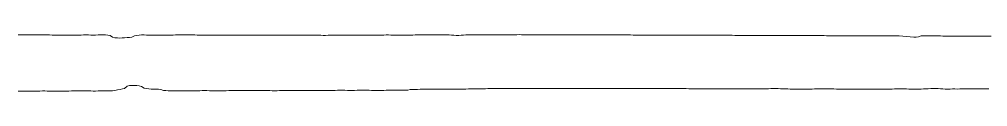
# Model space of a CAD drawing. Extents: x -16 to 11205, y -14909 to 147.
# Drawn here: x 5184.5 to 5584.5, y -6711.1 to -6687.7 of the extents above; entities that cross this region are included whole.
import ezdxf

# ---------------------------------------------------------------- set-up
doc = ezdxf.new("R2010")
doc.units = 0
doc.layers.get('0').update_dxf_attribs({"color": 1, "linetype": 'CONTINUOUS', "lineweight": 15, "true_color": 0xff0000})

msp = doc.modelspace()

# ---------------------------------------------------------------- linework, layer by layer
for p, q in [((5184, -6687.85), (5185, -6687.85)), ((5185, -6687.85), (5186, -6687.84)), ((5186, -6687.84), (5187, -6687.84)), ((5187, -6687.84), (5188, -6687.84)), ((5188, -6687.84), (5189, -6687.84)), ((5189, -6687.84), (5190, -6687.84)), ((5190, -6687.84), (5191, -6687.84)), ((5191, -6687.84), (5192, -6687.84)), ((5192, -6687.84), (5193, -6687.84)), ((5193, -6687.84), (5194, -6687.84)), ((5194, -6687.84), (5195, -6687.84)), ((5195, -6687.84), (5196, -6687.85)), ((5196, -6687.85), (5197, -6687.87)), ((5197, -6687.87), (5198, -6687.89)), ((5198, -6687.89), (5199, -6687.91)), ((5199, -6687.91), (5200, -6687.94)), ((5200, -6687.94), (5201, -6687.97)), ((5201, -6687.97), (5202, -6687.99)), ((5202, -6687.99), (5203, -6687.99)), ((5203, -6687.99), (5204, -6687.98)), ((5204, -6687.98), (5205, -6687.95)), ((5205, -6687.95), (5206, -6687.94)), ((5206, -6687.94), (5207, -6687.94)), ((5207, -6687.94), (5208, -6687.93)), ((5208, -6687.93), (5209, -6687.91)), ((5209, -6687.91), (5210, -6687.89)), ((5210, -6687.89), (5211, -6687.87)), ((5211, -6687.87), (5212, -6687.87)), ((5212, -6687.87), (5213, -6687.88)), ((5213, -6687.88), (5214, -6687.9)), ((5214, -6687.9), (5215, -6687.89)), ((5215, -6687.89), (5216, -6687.89)), ((5216, -6687.89), (5217, -6687.88)), ((5217, -6687.88), (5218, -6687.86)), ((5218, -6687.86), (5219.01, -6687.84)), ((5219.01, -6687.84), (5220.02, -6687.86)), ((5220.02, -6687.86), (5221.01, -6687.95)), ((5221.01, -6687.95), (5221.98, -6688.12)), ((5233.01, -6688.06), (5233.99, -6687.92)), ((5233.99, -6687.92), (5234.99, -6687.87)), ((5234.99, -6687.87), (5236, -6687.88)), ((5236, -6687.88), (5237, -6687.91)), ((5237, -6687.91), (5238, -6687.93)), ((5238, -6687.93), (5239, -6687.94)), ((5239, -6687.94), (5240, -6687.94)), ((5240, -6687.94), (5241, -6687.93)), ((5241, -6687.93), (5242, -6687.93)), ((5242, -6687.93), (5243, -6687.92)), ((5243, -6687.92), (5244, -6687.9)), ((5244, -6687.9), (5245, -6687.9)), ((5245, -6687.9), (5246, -6687.9)), ((5246, -6687.9), (5247, -6687.9)), ((5247, -6687.9), (5248, -6687.89)), ((5248, -6687.89), (5249, -6687.88)), ((5249, -6687.88), (5250, -6687.88)), ((5250, -6687.88), (5251, -6687.87)), ((5251, -6687.87), (5252, -6687.87)), ((5252, -6687.87), (5253, -6687.87)), ((5253, -6687.87), (5254, -6687.86)), ((5254, -6687.86), (5255, -6687.87)), ((5255, -6687.87), (5256, -6687.88)), ((5256, -6687.88), (5257, -6687.88)), ((5257, -6687.88), (5258, -6687.89)), ((5258, -6687.89), (5259, -6687.89)), ((5259, -6687.89), (5260, -6687.89)), ((5260, -6687.89), (5261, -6687.91)), ((5261, -6687.91), (5262, -6687.93)), ((5262, -6687.93), (5263, -6687.95)), ((5263, -6687.95), (5264, -6687.97)), ((5264, -6687.97), (5265, -6687.97)), ((5265, -6687.97), (5266, -6687.97)), ((5266, -6687.97), (5267, -6687.96)), ((5267, -6687.96), (5268, -6687.95)), ((5268, -6687.95), (5269, -6687.94)), ((5269, -6687.94), (5270, -6687.92)), ((5270, -6687.92), (5271, -6687.92)), ((5271, -6687.92), (5272, -6687.92)), ((5272, -6687.92), (5273, -6687.93)), ((5273, -6687.93), (5274, -6687.93)), ((5274, -6687.93), (5275, -6687.92)), ((5275, -6687.92), (5276, -6687.92)), ((5276, -6687.92), (5277, -6687.92)), ((5277, -6687.92), (5278, -6687.93)), ((5278, -6687.93), (5279, -6687.94)), ((5279, -6687.94), (5280, -6687.94)), ((5280, -6687.94), (5281, -6687.95)), ((5281, -6687.95), (5282, -6687.96)), ((5282, -6687.96), (5283, -6687.98)), ((5283, -6687.98), (5284, -6688)), ((5284, -6688), (5285, -6688.02)), ((5287, -6688.02), (5288, -6688.01)), ((5288, -6688.01), (5289, -6688)), ((5289, -6688), (5290, -6687.98)), ((5290, -6687.98), (5291, -6687.95)), ((5291, -6687.95), (5292, -6687.93)), ((5292, -6687.93), (5293, -6687.93)), ((5293, -6687.93), (5294, -6687.93)), ((5294, -6687.93), (5295, -6687.94)), ((5295, -6687.94), (5296, -6687.95)), ((5296, -6687.95), (5297, -6687.96)), ((5297, -6687.96), (5298, -6687.96)), ((5298, -6687.96), (5299, -6687.96)), ((5299, -6687.96), (5300, -6687.97)), ((5300, -6687.97), (5301, -6687.98)), ((5301, -6687.98), (5302, -6687.99)), ((5302, -6687.99), (5303, -6688)), ((5303, -6688), (5304, -6688)), ((5304, -6688), (5305, -6688)), ((5305, -6688), (5306, -6688)), ((5306, -6688), (5307, -6688)), ((5307, -6688), (5308, -6688.01)), ((5308, -6688.01), (5309, -6688.02)), ((5312, -6688.02), (5313, -6688.01)), ((5313, -6688.01), (5314, -6688)), ((5314, -6688), (5315, -6687.99)), ((5315, -6687.99), (5316, -6687.98)), ((5316, -6687.98), (5317, -6687.98)), ((5317, -6687.98), (5318, -6687.97)), ((5318, -6687.97), (5319, -6687.97)), ((5319, -6687.97), (5320, -6687.96)), ((5320, -6687.96), (5321, -6687.96)), ((5321, -6687.96), (5322, -6687.96)), ((5322, -6687.96), (5323, -6687.96)), ((5323, -6687.96), (5324, -6687.96)), ((5324, -6687.96), (5325, -6687.97)), ((5325, -6687.97), (5326, -6687.97)), ((5326, -6687.97), (5327, -6687.97)), ((5327, -6687.97), (5328, -6687.97)), ((5328, -6687.97), (5329, -6687.98)), ((5329, -6687.98), (5330, -6687.97)), ((5330, -6687.97), (5331, -6687.97)), ((5331, -6687.97), (5332, -6687.96)), ((5332, -6687.96), (5333, -6687.94)), ((5333, -6687.94), (5334, -6687.92)), ((5334, -6687.92), (5335, -6687.9)), ((5335, -6687.9), (5336, -6687.88)), ((5336, -6687.88), (5337, -6687.88)), ((5337, -6687.88), (5338, -6687.89)), ((5338, -6687.89), (5339, -6687.9)), ((5339, -6687.9), (5340, -6687.9)), ((5340, -6687.9), (5341, -6687.9)), ((5341, -6687.9), (5342, -6687.9)), ((5342, -6687.9), (5343, -6687.9)), ((5343, -6687.9), (5344, -6687.9)), ((5344, -6687.9), (5345, -6687.9)), ((5345, -6687.9), (5346, -6687.89)), ((5346, -6687.89), (5347, -6687.89)), ((5347, -6687.89), (5348, -6687.88)), ((5348, -6687.88), (5349, -6687.88)), ((5349, -6687.88), (5350, -6687.88)), ((5350, -6687.88), (5351, -6687.87)), ((5351, -6687.87), (5352, -6687.86)), ((5352, -6687.86), (5353, -6687.85)), ((5353, -6687.85), (5354, -6687.85)), ((5354, -6687.85), (5355, -6687.85)), ((5355, -6687.85), (5356, -6687.85)), ((5356, -6687.85), (5357, -6687.84)), ((5357, -6687.84), (5358, -6687.84)), ((5358, -6687.84), (5359, -6687.84)), ((5359, -6687.84), (5360, -6687.84)), ((5360, -6687.84), (5361, -6687.84)), ((5361, -6687.84), (5362, -6687.87)), ((5362, -6687.87), (5363, -6687.92)), ((5363, -6687.92), (5364, -6687.98)), ((5364, -6687.98), (5365, -6688.03)), ((5366, -6688.03), (5367, -6688)), ((5367, -6688), (5368, -6687.94)), ((5368, -6687.94), (5369, -6687.88)), ((5369, -6687.88), (5369.99, -6687.84)), ((5369.99, -6687.84), (5371, -6687.83)), ((5371, -6687.83), (5372, -6687.82)), ((5372, -6687.82), (5373, -6687.83)), ((5373, -6687.83), (5374, -6687.83)), ((5374, -6687.83), (5375, -6687.81)), ((5375, -6687.81), (5376, -6687.79)), ((5376, -6687.79), (5377, -6687.77)), ((5377, -6687.77), (5378, -6687.76)), ((5378, -6687.76), (5379, -6687.76)), ((5379, -6687.76), (5380, -6687.77)), ((5380, -6687.77), (5381, -6687.79)), ((5381, -6687.79), (5382, -6687.79)), ((5382, -6687.79), (5383, -6687.8)), ((5383, -6687.8), (5384, -6687.8)), ((5384, -6687.8), (5385, -6687.8)), ((5385, -6687.8), (5386, -6687.8)), ((5386, -6687.8), (5387, -6687.79)), ((5387, -6687.79), (5388, -6687.78)), ((5388, -6687.78), (5389, -6687.77)), ((5389, -6687.77), (5390, -6687.75)), ((5390, -6687.75), (5391, -6687.74)), ((5391, -6687.74), (5392, -6687.75)), ((5392, -6687.75), (5393, -6687.75)), ((5393, -6687.75), (5394, -6687.76)), ((5394, -6687.76), (5395, -6687.76)), ((5395, -6687.76), (5396, -6687.76)), ((5396, -6687.76), (5397, -6687.77)), ((5397, -6687.77), (5398, -6687.77)), ((5398, -6687.77), (5399, -6687.77)), ((5399, -6687.77), (5400, -6687.78)), ((5400, -6687.78), (5401, -6687.79)), ((5401, -6687.79), (5402, -6687.8)), ((5402, -6687.8), (5403, -6687.82)), ((5403, -6687.82), (5404, -6687.85)), ((5404, -6687.85), (5405, -6687.87)), ((5405, -6687.87), (5406, -6687.88)), ((5406, -6687.88), (5407, -6687.88)), ((5407, -6687.88), (5408, -6687.86)), ((5408, -6687.86), (5409, -6687.85)), ((5409, -6687.85), (5410, -6687.85)), ((5410, -6687.85), (5411, -6687.86)), ((5411, -6687.86), (5412, -6687.87)), ((5412, -6687.87), (5413, -6687.88)), ((5413, -6687.88), (5414, -6687.87)), ((5414, -6687.87), (5415, -6687.87)), ((5415, -6687.87), (5416, -6687.86)), ((5416, -6687.86), (5417, -6687.85)), ((5417, -6687.85), (5418, -6687.83)), ((5418, -6687.83), (5419, -6687.82)), ((5419, -6687.82), (5420, -6687.82)), ((5420, -6687.82), (5421, -6687.82)), ((5421, -6687.82), (5422, -6687.83)), ((5422, -6687.83), (5423, -6687.84)), ((5423, -6687.84), (5424, -6687.86)), ((5424, -6687.86), (5425, -6687.87)), ((5425, -6687.87), (5426, -6687.88)), ((5426, -6687.88), (5427, -6687.88)), ((5427, -6687.88), (5428, -6687.88)), ((5428, -6687.88), (5429, -6687.88)), ((5429, -6687.88), (5430, -6687.88)), ((5430, -6687.88), (5431, -6687.88)), ((5431, -6687.88), (5432, -6687.88)), ((5432, -6687.88), (5433, -6687.88)), ((5433, -6687.88), (5434, -6687.88)), ((5434, -6687.88), (5435, -6687.88)), ((5435, -6687.88), (5436, -6687.88)), ((5436, -6687.88), (5437, -6687.88)), ((5437, -6687.88), (5438, -6687.89)), ((5438, -6687.89), (5439, -6687.9)), ((5439, -6687.9), (5440, -6687.91)), ((5440, -6687.91), (5441, -6687.92)), ((5441, -6687.92), (5442, -6687.93)), ((5442, -6687.93), (5443, -6687.94)), ((5443, -6687.94), (5444, -6687.95)), ((5444, -6687.95), (5445, -6687.96)), ((5445, -6687.96), (5446, -6687.97)), ((5446, -6687.97), (5447, -6687.98)), ((5447, -6687.98), (5448, -6687.99)), ((5448, -6687.99), (5449, -6687.99)), ((5449, -6687.99), (5450, -6687.99)), ((5450, -6687.99), (5451, -6687.99)), ((5451, -6687.99), (5452, -6687.98)), ((5452, -6687.98), (5453, -6687.98)), ((5453, -6687.98), (5454, -6687.98)), ((5454, -6687.98), (5455, -6687.98)), ((5455, -6687.98), (5456, -6687.98)), ((5456, -6687.98), (5457, -6687.97)), ((5457, -6687.97), (5458, -6687.97)), ((5458, -6687.97), (5459, -6687.97)), ((5459, -6687.97), (5460, -6687.99)), ((5460, -6687.99), (5461, -6688)), ((5461, -6688), (5462, -6688.01)), ((5462, -6688.01), (5463, -6688.01)), ((5463, -6688.01), (5464, -6688.02)), ((5464, -6688.02), (5465, -6688)), ((5465, -6688), (5466, -6687.99)), ((5466, -6687.99), (5467, -6687.98)), ((5467, -6687.98), (5468, -6687.97)), ((5468, -6687.97), (5469, -6687.98)), ((5469, -6687.98), (5470, -6687.99)), ((5470, -6687.99), (5471, -6688)), ((5471, -6688), (5472, -6688)), ((5472, -6688), (5473, -6688)), ((5473, -6688), (5474, -6687.99)), ((5474, -6687.99), (5475, -6687.98)), ((5475, -6687.98), (5476, -6687.98)), ((5476, -6687.98), (5477, -6687.99)), ((5477, -6687.99), (5478, -6688)), ((5478, -6688), (5479, -6688.01)), ((5479, -6688.01), (5480, -6688.03)), ((5221.98, -6688.12), (5223.04, -6688.8)), ((5223.04, -6688.8), (5224, -6689.01)), ((5224, -6689.01), (5224.99, -6689.12)), ((5224.99, -6689.12), (5226, -6689.13)), ((5226, -6689.13), (5227, -6689.09)), ((5227, -6689.09), (5228, -6689.02)), ((5228, -6689.02), (5229, -6688.95)), ((5229, -6688.95), (5229.98, -6688.87)), ((5229.98, -6688.87), (5230.96, -6688.75)), ((5230.96, -6688.75), (5232.04, -6688.23)), ((5232.04, -6688.23), (5233.01, -6688.06)), ((5285, -6688.02), (5286, -6688.02)), ((5286, -6688.02), (5287, -6688.02)), ((5309, -6688.02), (5310, -6688.03)), ((5310, -6688.03), (5311, -6688.03)), ((5311, -6688.03), (5312, -6688.02)), ((5365, -6688.03), (5366, -6688.03)), ((5480, -6688.03), (5481, -6688.03)), ((5481, -6688.03), (5482, -6688.04)), ((5482, -6688.04), (5483, -6688.04)), ((5483, -6688.04), (5484, -6688.04)), ((5484, -6688.04), (5485, -6688.04)), ((5485, -6688.04), (5486, -6688.04)), ((5486, -6688.04), (5487, -6688.05)), ((5487, -6688.05), (5488, -6688.05)), ((5488, -6688.05), (5489, -6688.05)), ((5489, -6688.05), (5490, -6688.05)), ((5490, -6688.05), (5491, -6688.04)), ((5491, -6688.04), (5492, -6688.03)), ((5492, -6688.03), (5493, -6688.03)), ((5493, -6688.03), (5494, -6688.04)), ((5494, -6688.04), (5495, -6688.06)), ((5495, -6688.06), (5496, -6688.07)), ((5496, -6688.07), (5497, -6688.08)), ((5497, -6688.08), (5498, -6688.1)), ((5498, -6688.1), (5499, -6688.11)), ((5499, -6688.11), (5500, -6688.11)), ((5500, -6688.11), (5501, -6688.1)), ((5501, -6688.1), (5502, -6688.08)), ((5502, -6688.08), (5503, -6688.08)), ((5503, -6688.08), (5504, -6688.08)), ((5504, -6688.08), (5505, -6688.09)), ((5505, -6688.09), (5506, -6688.09)), ((5506, -6688.09), (5507, -6688.09)), ((5507, -6688.09), (5508, -6688.09)), ((5508, -6688.09), (5509, -6688.1)), ((5509, -6688.1), (5510, -6688.1)), ((5510, -6688.1), (5511, -6688.1)), ((5511, -6688.1), (5512, -6688.1)), ((5512, -6688.1), (5513, -6688.09)), ((5513, -6688.09), (5514, -6688.1)), ((5514, -6688.1), (5515, -6688.12)), ((5515, -6688.12), (5516, -6688.14)), ((5516, -6688.14), (5517, -6688.15)), ((5517, -6688.15), (5518, -6688.16)), ((5518, -6688.16), (5519, -6688.16)), ((5519, -6688.16), (5520, -6688.16)), ((5520, -6688.16), (5521, -6688.17)), ((5521, -6688.17), (5522, -6688.17)), ((5522, -6688.17), (5523, -6688.17)), ((5523, -6688.17), (5524, -6688.17)), ((5524, -6688.17), (5525, -6688.17)), ((5525, -6688.17), (5526, -6688.16)), ((5526, -6688.16), (5527, -6688.16)), ((5527, -6688.16), (5528, -6688.17)), ((5528, -6688.17), (5529, -6688.18)), ((5529, -6688.18), (5530, -6688.19)), ((5530, -6688.19), (5531, -6688.19)), ((5531, -6688.19), (5532, -6688.19)), ((5532, -6688.19), (5533, -6688.19)), ((5533, -6688.19), (5534, -6688.18)), ((5534, -6688.18), (5535, -6688.17)), ((5535, -6688.17), (5536, -6688.16)), ((5536, -6688.16), (5537, -6688.16)), ((5537, -6688.16), (5538, -6688.16)), ((5538, -6688.16), (5539, -6688.18)), ((5539, -6688.18), (5540, -6688.2)), ((5540, -6688.2), (5541, -6688.2)), ((5541, -6688.2), (5542, -6688.21)), ((5542, -6688.21), (5543, -6688.21)), ((5543, -6688.21), (5544, -6688.22)), ((5544, -6688.22), (5545, -6688.23)), ((5545, -6688.23), (5545.99, -6688.23)), ((5545.99, -6688.23), (5546.99, -6688.23)), ((5546.99, -6688.23), (5547.99, -6688.25)), ((5547.99, -6688.25), (5553.99, -6688.82)), ((5553.99, -6688.82), (5554.98, -6688.71)), ((5554.98, -6688.71), (5555.97, -6688.6)), ((5555.97, -6688.6), (5557.01, -6688.24)), ((5557.01, -6688.24), (5558.01, -6688.21)), ((5558.01, -6688.21), (5559, -6688.21)), ((5559, -6688.21), (5560, -6688.21)), ((5560, -6688.21), (5561, -6688.22)), ((5561, -6688.22), (5562, -6688.23)), ((5562, -6688.23), (5563, -6688.24)), ((5563, -6688.24), (5564, -6688.26)), ((5564, -6688.26), (5564.99, -6688.28)), ((5564.99, -6688.28), (5566, -6688.3)), ((5566, -6688.3), (5567, -6688.3)), ((5567, -6688.3), (5568, -6688.3)), ((5568, -6688.3), (5569, -6688.31)), ((5569, -6688.31), (5570, -6688.32)), ((5570, -6688.32), (5571, -6688.33)), ((5571, -6688.33), (5572, -6688.34)), ((5572, -6688.34), (5573, -6688.35)), ((5573, -6688.35), (5574, -6688.35)), ((5574, -6688.35), (5575, -6688.36)), ((5575, -6688.36), (5576, -6688.36)), ((5576, -6688.36), (5577, -6688.35)), ((5577, -6688.35), (5578, -6688.34)), ((5578, -6688.34), (5579, -6688.34)), ((5579, -6688.34), (5580, -6688.34)), ((5580, -6688.34), (5581, -6688.34)), ((5581, -6688.34), (5582, -6688.33)), ((5582, -6688.33), (5583, -6688.34)), ((5583, -6688.34), (5586, -6688.36)), ((5185, -6711.13), (5184, -6711.11)), ((5186, -6711.13), (5185, -6711.13)), ((5187, -6711.13), (5186, -6711.13)), ((5188, -6711.11), (5187, -6711.13)), ((5189, -6711.09), (5188, -6711.11)), ((5190, -6711.07), (5189, -6711.09)), ((5191, -6711.04), (5190, -6711.07)), ((5192, -6711.02), (5191, -6711.04)), ((5193, -6711), (5192, -6711.02)), ((5194, -6710.99), (5193, -6711)), ((5195, -6710.99), (5194, -6710.99)), ((5196, -6711), (5195, -6710.99)), ((5197, -6711), (5196, -6711)), ((5198, -6711.01), (5197, -6711)), ((5199, -6711), (5198, -6711.01)), ((5200, -6711.01), (5199, -6711)), ((5201, -6711.01), (5200, -6711.01)), ((5202, -6711.02), (5201, -6711.01)), ((5203, -6711.02), (5202, -6711.02)), ((5204, -6711.01), (5203, -6711.02)), ((5205, -6711), (5204, -6711.01)), ((5206, -6710.98), (5205, -6711)), ((5207, -6710.97), (5206, -6710.98)), ((5208, -6710.97), (5207, -6710.97)), ((5209, -6710.97), (5208, -6710.97)), ((5210, -6710.97), (5209, -6710.97)), ((5211, -6710.97), (5210, -6710.97)), ((5212, -6710.97), (5211, -6710.97)), ((5213, -6710.98), (5212, -6710.97)), ((5214, -6710.99), (5213, -6710.98)), ((5215, -6711), (5214, -6710.99)), ((5216, -6711), (5215, -6711)), ((5217, -6710.99), (5216, -6711)), ((5218, -6710.99), (5217, -6710.99)), ((5219, -6710.98), (5218, -6710.99)), ((5220, -6710.98), (5219, -6710.98)), ((5221, -6710.98), (5220, -6710.98)), ((5222, -6710.95), (5221, -6710.98)), ((5222.99, -6710.9), (5222, -6710.95)), ((5223.98, -6710.84), (5222.99, -6710.9)), ((5225.09, -6710.47), (5223.98, -6710.84)), ((5226.09, -6710.34), (5225.09, -6710.47)), ((5227.04, -6710.15), (5226.09, -6710.34)), ((5227.97, -6709.91), (5227.04, -6710.15)), ((5229, -6708.98), (5227.97, -6709.91)), ((5229.95, -6708.76), (5229, -6708.98)), ((5230.97, -6708.66), (5229.95, -6708.76)), ((5232, -6708.68), (5230.97, -6708.66)), ((5233.02, -6708.77), (5232, -6708.68)), ((5234.02, -6708.9), (5233.02, -6708.77)), ((5234.98, -6709.08), (5234.02, -6708.9)), ((5236.05, -6709.78), (5234.98, -6709.08)), ((5237, -6709.99), (5236.05, -6709.78)), ((5237.98, -6710.13), (5237, -6709.99)), ((5238.98, -6710.18), (5237.98, -6710.13)), ((5239.98, -6710.17), (5238.98, -6710.18)), ((5240.98, -6710.21), (5239.98, -6710.17)), ((5241.97, -6710.3), (5240.98, -6710.21)), ((5242.96, -6710.42), (5241.97, -6710.3)), ((5244.02, -6710.78), (5242.96, -6710.42)), ((5245.01, -6710.83), (5244.02, -6710.78)), ((5246.01, -6710.86), (5245.01, -6710.83)), ((5247, -6710.88), (5246.01, -6710.86)), ((5248, -6710.88), (5247, -6710.88)), ((5249, -6710.87), (5248, -6710.88)), ((5250, -6710.87), (5249, -6710.87)), ((5251, -6710.87), (5250, -6710.87)), ((5252, -6710.88), (5251, -6710.87)), ((5253, -6710.88), (5252, -6710.88)), ((5254, -6710.89), (5253, -6710.88)), ((5255, -6710.9), (5254, -6710.89)), ((5256, -6710.9), (5255, -6710.9)), ((5257, -6710.91), (5256, -6710.9)), ((5258, -6710.9), (5257, -6710.91)), ((5259, -6710.86), (5258, -6710.9)), ((5260, -6710.83), (5259, -6710.86)), ((5261, -6710.81), (5260, -6710.83)), ((5262, -6710.83), (5261, -6710.81)), ((5263, -6710.87), (5262, -6710.83)), ((5264, -6710.89), (5263, -6710.87)), ((5265, -6710.89), (5264, -6710.89)), ((5266, -6710.89), (5265, -6710.89)), ((5267, -6710.88), (5266, -6710.89)), ((5268, -6710.89), (5267, -6710.88)), ((5269, -6710.89), (5268, -6710.89)), ((5270, -6710.87), (5269, -6710.89)), ((5271, -6710.84), (5270, -6710.87)), ((5272, -6710.8), (5271, -6710.84)), ((5273, -6710.79), (5272, -6710.8)), ((5274, -6710.79), (5273, -6710.79)), ((5275, -6710.8), (5274, -6710.79)), ((5276, -6710.8), (5275, -6710.8)), ((5277, -6710.8), (5276, -6710.8)), ((5278, -6710.81), (5277, -6710.8)), ((5279, -6710.83), (5278, -6710.81)), ((5280, -6710.84), (5279, -6710.83)), ((5281, -6710.84), (5280, -6710.84)), ((5282, -6710.81), (5281, -6710.84)), ((5283, -6710.76), (5282, -6710.81)), ((5284, -6710.73), (5283, -6710.76)), ((5285, -6710.72), (5284, -6710.73)), ((5286.01, -6710.76), (5285, -6710.72)), ((5287.01, -6710.81), (5286.01, -6710.76)), ((5288, -6710.85), (5287.01, -6710.81)), ((5289, -6710.87), (5288, -6710.85)), ((5290, -6710.88), (5289, -6710.87)), ((5291, -6710.86), (5290, -6710.88)), ((5292, -6710.85), (5291, -6710.86)), ((5293, -6710.84), (5292, -6710.85)), ((5294, -6710.83), (5293, -6710.84)), ((5295, -6710.82), (5294, -6710.83)), ((5296, -6710.82), (5295, -6710.82)), ((5297, -6710.82), (5296, -6710.82)), ((5298, -6710.82), (5297, -6710.82)), ((5299, -6710.79), (5298, -6710.82)), ((5300, -6710.75), (5299, -6710.79)), ((5301, -6710.73), (5300, -6710.75)), ((5302, -6710.72), (5301, -6710.73)), ((5303, -6710.74), (5302, -6710.72)), ((5304, -6710.76), (5303, -6710.74)), ((5305, -6710.78), (5304, -6710.76)), ((5306, -6710.8), (5305, -6710.78)), ((5307, -6710.81), (5306, -6710.8)), ((5308, -6710.81), (5307, -6710.81)), ((5309, -6710.82), (5308, -6710.81)), ((5310, -6710.83), (5309, -6710.82)), ((5311, -6710.84), (5310, -6710.83)), ((5312, -6710.84), (5311, -6710.84)), ((5312.99, -6710.81), (5312, -6710.84)), ((5313.99, -6710.77), (5312.99, -6710.81)), ((5314.99, -6710.73), (5313.99, -6710.77)), ((5315.99, -6710.7), (5314.99, -6710.73)), ((5316.99, -6710.68), (5315.99, -6710.7)), ((5318, -6710.67), (5316.99, -6710.68)), ((5319, -6710.69), (5318, -6710.67)), ((5320, -6710.72), (5319, -6710.69)), ((5321, -6710.75), (5320, -6710.72)), ((5322, -6710.75), (5321, -6710.75)), ((5323, -6710.72), (5322, -6710.75)), ((5323.99, -6710.67), (5323, -6710.72)), ((5325, -6710.65), (5323.99, -6710.67)), ((5326, -6710.64), (5325, -6710.65)), ((5327.01, -6710.65), (5326, -6710.64)), ((5328.01, -6710.67), (5327.01, -6710.65)), ((5329.01, -6710.69), (5328.01, -6710.67)), ((5330.01, -6710.72), (5329.01, -6710.69)), ((5331, -6710.75), (5330.01, -6710.72)), ((5332, -6710.76), (5331, -6710.75)), ((5333, -6710.75), (5332, -6710.76)), ((5334, -6710.74), (5333, -6710.75)), ((5335, -6710.72), (5334, -6710.74)), ((5335.99, -6710.69), (5335, -6710.72)), ((5337, -6710.67), (5335.99, -6710.69)), ((5338, -6710.65), (5337, -6710.67)), ((5339, -6710.65), (5338, -6710.65)), ((5340, -6710.66), (5339, -6710.65)), ((5341, -6710.67), (5340, -6710.66)), ((5342, -6710.68), (5341, -6710.67)), ((5343, -6710.68), (5342, -6710.68)), ((5343.99, -6710.67), (5343, -6710.68)), ((5344.99, -6710.65), (5343.99, -6710.67)), ((5346.01, -6710.37), (5344.99, -6710.65)), ((5347.01, -6710.36), (5346.01, -6710.37)), ((5348.01, -6710.35), (5347.01, -6710.36)), ((5349.01, -6710.33), (5348.01, -6710.35)), ((5350.01, -6710.3), (5349.01, -6710.33)), ((5351.01, -6710.28), (5350.01, -6710.3)), ((5352.01, -6710.26), (5351.01, -6710.28)), ((5353, -6710.24), (5352.01, -6710.26)), ((5354, -6710.22), (5353, -6710.24)), ((5355, -6710.2), (5354, -6710.22)), ((5356, -6710.19), (5355, -6710.2)), ((5357, -6710.18), (5356, -6710.19)), ((5358, -6710.18), (5357, -6710.18)), ((5359, -6710.18), (5358, -6710.18)), ((5360, -6710.19), (5359, -6710.18)), ((5361, -6710.2), (5360, -6710.19)), ((5362, -6710.21), (5361, -6710.2)), ((5363, -6710.22), (5362, -6710.21)), ((5364, -6710.22), (5363, -6710.22)), ((5365, -6710.22), (5364, -6710.22)), ((5366, -6710.21), (5365, -6710.22)), ((5367, -6710.19), (5366, -6710.21)), ((5368, -6710.18), (5367, -6710.19)), ((5369, -6710.17), (5368, -6710.18)), ((5370, -6710.15), (5369, -6710.17)), ((5371, -6710.14), (5370, -6710.15)), ((5372, -6710.12), (5371, -6710.14)), ((5373, -6710.11), (5372, -6710.12)), ((5374, -6710.1), (5373, -6710.11)), ((5375, -6710.08), (5374, -6710.1)), ((5376, -6710.06), (5375, -6710.08)), ((5377, -6710.04), (5376, -6710.06)), ((5378, -6710.02), (5377, -6710.04)), ((5379, -6710), (5378, -6710.02)), ((5380, -6709.99), (5379, -6710)), ((5381, -6709.97), (5380, -6709.99)), ((5382, -6709.96), (5381, -6709.97)), ((5383, -6709.96), (5382, -6709.96)), ((5384, -6709.97), (5383, -6709.96)), ((5385, -6709.98), (5384, -6709.97)), ((5386, -6710), (5385, -6709.98)), ((5387, -6710.01), (5386, -6710)), ((5388, -6710.02), (5387, -6710.01)), ((5389, -6710.01), (5388, -6710.02)), ((5390, -6710.01), (5389, -6710.01)), ((5391, -6710.01), (5390, -6710.01)), ((5392, -6710), (5391, -6710.01)), ((5393, -6710), (5392, -6710)), ((5394, -6710), (5393, -6710)), ((5395, -6709.99), (5394, -6710)), ((5396, -6709.97), (5395, -6709.99)), ((5397, -6709.95), (5396, -6709.97)), ((5398, -6709.93), (5397, -6709.95)), ((5399, -6709.92), (5398, -6709.93)), ((5400, -6709.92), (5399, -6709.92)), ((5401, -6709.91), (5400, -6709.92)), ((5402, -6709.91), (5401, -6709.91)), ((5403, -6709.92), (5402, -6709.91)), ((5404, -6709.92), (5403, -6709.92)), ((5405, -6709.94), (5404, -6709.92)), ((5406, -6709.94), (5405, -6709.94)), ((5407, -6709.95), (5406, -6709.94)), ((5408, -6709.95), (5407, -6709.95)), ((5409, -6709.95), (5408, -6709.95)), ((5410, -6709.95), (5409, -6709.95)), ((5411, -6709.94), (5410, -6709.95)), ((5412, -6709.93), (5411, -6709.94)), ((5413, -6709.92), (5412, -6709.93)), ((5414, -6709.92), (5413, -6709.92)), ((5415, -6709.92), (5414, -6709.92)), ((5416, -6709.93), (5415, -6709.92)), ((5417, -6709.93), (5416, -6709.93)), ((5418, -6709.94), (5417, -6709.93)), ((5419, -6709.93), (5418, -6709.94)), ((5420, -6709.93), (5419, -6709.93)), ((5421, -6709.93), (5420, -6709.93)), ((5422, -6709.94), (5421, -6709.93)), ((5423, -6709.95), (5422, -6709.94)), ((5424, -6709.95), (5423, -6709.95)), ((5425, -6709.95), (5424, -6709.95)), ((5426, -6709.95), (5425, -6709.95)), ((5427, -6709.94), (5426, -6709.95)), ((5428, -6709.95), (5427, -6709.94)), ((5429, -6709.95), (5428, -6709.95)), ((5430, -6709.95), (5429, -6709.95)), ((5431, -6709.95), (5430, -6709.95)), ((5432, -6709.95), (5431, -6709.95)), ((5433, -6709.95), (5432, -6709.95)), ((5434, -6709.95), (5433, -6709.95)), ((5435, -6709.95), (5434, -6709.95)), ((5436, -6709.95), (5435, -6709.95)), ((5437, -6709.95), (5436, -6709.95)), ((5438, -6709.94), (5437, -6709.95)), ((5439, -6709.94), (5438, -6709.94)), ((5440, -6709.94), (5439, -6709.94)), ((5441, -6709.94), (5440, -6709.94)), ((5442, -6709.93), (5441, -6709.94)), ((5443, -6709.93), (5442, -6709.93)), ((5444, -6709.93), (5443, -6709.93)), ((5445, -6709.93), (5444, -6709.93)), ((5446, -6709.93), (5445, -6709.93)), ((5447, -6709.93), (5446, -6709.93)), ((5448, -6709.93), (5447, -6709.93)), ((5449, -6709.93), (5448, -6709.93)), ((5450, -6709.93), (5449, -6709.93)), ((5451, -6709.93), (5450, -6709.93)), ((5452, -6709.94), (5451, -6709.93)), ((5453, -6709.94), (5452, -6709.94)), ((5454, -6709.95), (5453, -6709.94)), ((5455, -6709.96), (5454, -6709.95)), ((5456, -6709.97), (5455, -6709.96)), ((5457, -6709.98), (5456, -6709.97)), ((5458, -6709.99), (5457, -6709.98)), ((5459, -6710), (5458, -6709.99)), ((5460, -6710.02), (5459, -6710)), ((5461, -6710.04), (5460, -6710.02)), ((5462, -6710.05), (5461, -6710.04)), ((5463, -6710.06), (5462, -6710.05)), ((5464, -6710.07), (5463, -6710.06)), ((5465, -6710.08), (5464, -6710.07)), ((5466, -6710.08), (5465, -6710.08)), ((5467, -6710.07), (5466, -6710.08)), ((5468, -6710.07), (5467, -6710.07)), ((5469, -6710.07), (5468, -6710.07)), ((5470, -6710.06), (5469, -6710.07)), ((5471, -6710.06), (5470, -6710.06)), ((5472, -6710.06), (5471, -6710.06)), ((5473, -6710.06), (5472, -6710.06)), ((5474, -6710.07), (5473, -6710.06)), ((5475, -6710.09), (5474, -6710.07)), ((5476, -6710.09), (5475, -6710.09)), ((5477, -6710.08), (5476, -6710.09)), ((5478, -6710.08), (5477, -6710.08)), ((5479, -6710.07), (5478, -6710.08)), ((5480, -6710.07), (5479, -6710.07)), ((5481, -6710.08), (5480, -6710.07)), ((5482, -6710.08), (5481, -6710.08)), ((5483, -6710.08), (5482, -6710.08)), ((5484, -6710.1), (5483, -6710.08)), ((5485, -6710.12), (5484, -6710.1)), ((5486, -6710.13), (5485, -6710.12)), ((5487, -6710.14), (5486, -6710.13)), ((5488, -6710.14), (5487, -6710.14)), ((5489, -6710.14), (5488, -6710.14)), ((5490, -6710.13), (5489, -6710.14)), ((5491, -6710.13), (5490, -6710.13)), ((5492, -6710.11), (5491, -6710.13)), ((5493, -6710.08), (5492, -6710.11)), ((5494, -6710.05), (5493, -6710.08)), ((5495, -6710.03), (5494, -6710.05)), ((5496, -6710.01), (5495, -6710.03)), ((5497, -6710.01), (5496, -6710.01)), ((5498, -6710.02), (5497, -6710.01)), ((5499, -6710.04), (5498, -6710.02)), ((5500, -6710.06), (5499, -6710.04)), ((5501, -6710.1), (5500, -6710.06)), ((5502, -6710.14), (5501, -6710.1)), ((5502.99, -6710.17), (5502, -6710.14)), ((5503.99, -6710.19), (5502.99, -6710.17)), ((5505, -6710.21), (5503.99, -6710.19)), ((5506, -6710.23), (5505, -6710.21)), ((5507, -6710.25), (5506, -6710.23)), ((5508, -6710.25), (5507, -6710.25)), ((5509, -6710.25), (5508, -6710.25)), ((5510.01, -6710.23), (5509, -6710.25)), ((5511.01, -6710.2), (5510.01, -6710.23)), ((5512, -6710.17), (5511.01, -6710.2)), ((5513, -6710.14), (5512, -6710.17)), ((5514, -6710.12), (5513, -6710.14)), ((5515, -6710.1), (5514, -6710.12)), ((5516, -6710.09), (5515, -6710.1)), ((5517, -6710.08), (5516, -6710.09)), ((5518, -6710.1), (5517, -6710.08)), ((5519, -6710.12), (5518, -6710.1)), ((5520, -6710.15), (5519, -6710.12)), ((5521, -6710.16), (5520, -6710.15)), ((5522, -6710.17), (5521, -6710.16)), ((5523, -6710.18), (5522, -6710.17)), ((5524, -6710.19), (5523, -6710.18)), ((5525, -6710.2), (5524, -6710.19)), ((5526, -6710.21), (5525, -6710.2)), ((5527, -6710.21), (5526, -6710.21)), ((5528, -6710.21), (5527, -6710.21)), ((5529, -6710.21), (5528, -6710.21)), ((5530, -6710.2), (5529, -6710.21)), ((5531, -6710.19), (5530, -6710.2)), ((5532, -6710.18), (5531, -6710.19)), ((5533, -6710.18), (5532, -6710.18)), ((5534, -6710.18), (5533, -6710.18)), ((5535, -6710.19), (5534, -6710.18)), ((5536, -6710.21), (5535, -6710.19)), ((5537, -6710.23), (5536, -6710.21)), ((5538, -6710.26), (5537, -6710.23)), ((5539, -6710.27), (5538, -6710.26)), ((5540, -6710.28), (5539, -6710.27)), ((5541, -6710.27), (5540, -6710.28)), ((5542.01, -6710.25), (5541, -6710.27)), ((5543.01, -6710.23), (5542.01, -6710.25)), ((5544.01, -6710.2), (5543.01, -6710.23)), ((5545, -6710.17), (5544.01, -6710.2)), ((5546, -6710.15), (5545, -6710.17)), ((5547, -6710.14), (5546, -6710.15)), ((5548, -6710.14), (5547, -6710.14)), ((5549, -6710.15), (5548, -6710.14)), ((5550, -6710.15), (5549, -6710.15)), ((5551, -6710.15), (5550, -6710.15)), ((5552, -6710.17), (5551, -6710.15)), ((5553, -6710.19), (5552, -6710.17)), ((5554, -6710.2), (5553, -6710.19)), ((5555, -6710.2), (5554, -6710.2)), ((5556, -6710.2), (5555, -6710.2)), ((5557, -6710.18), (5556, -6710.2)), ((5558, -6710.15), (5557, -6710.18)), ((5559, -6710.11), (5558, -6710.15)), ((5560, -6710.06), (5559, -6710.11)), ((5561, -6710.03), (5560, -6710.06)), ((5562, -6710), (5561, -6710.03)), ((5563, -6710), (5562, -6710)), ((5564, -6710.03), (5563, -6710)), ((5565, -6710.08), (5564, -6710.03)), ((5566, -6710.13), (5565, -6710.08)), ((5567, -6710.17), (5566, -6710.13)), ((5568, -6710.18), (5567, -6710.17)), ((5569, -6710.17), (5568, -6710.18)), ((5570, -6710.16), (5569, -6710.17)), ((5571, -6710.16), (5570, -6710.16)), ((5572, -6710.17), (5571, -6710.16)), ((5573, -6710.16), (5572, -6710.17)), ((5574, -6710.16), (5573, -6710.16)), ((5575, -6710.15), (5574, -6710.16)), ((5576, -6710.15), (5575, -6710.15)), ((5577, -6710.14), (5576, -6710.15)), ((5578, -6710.13), (5577, -6710.14)), ((5579, -6710.12), (5578, -6710.13)), ((5580, -6710.12), (5579, -6710.12)), ((5581, -6710.14), (5580, -6710.12)), ((5582, -6710.15), (5581, -6710.14)), ((5583, -6710.15), (5582, -6710.15)), ((5584, -6710.14), (5583, -6710.15)), ((5585, -6710.13), (5584, -6710.14))]:
    msp.add_line(p, q)

doc.saveas('drawing.dxf')
